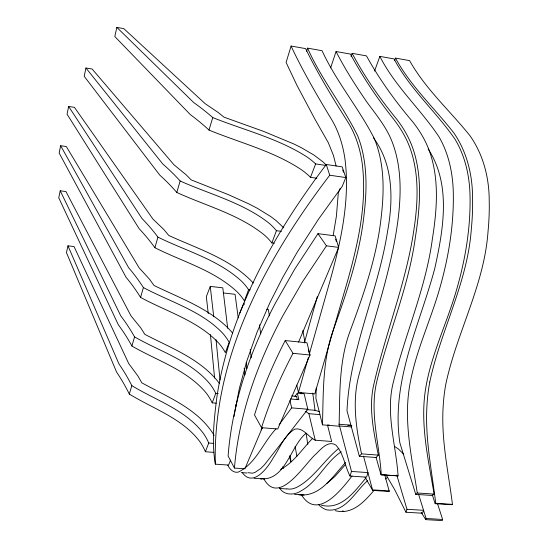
<?xml version="1.0" encoding="UTF-8"?>
<svg xmlns="http://www.w3.org/2000/svg" width="548" height="548" viewBox="0 0 548 548"><rect width="100%" height="100%" fill="white"/><g stroke="black" fill="none" stroke-linecap="round" stroke-linejoin="round"><path stroke-width="0.82" d="M316.217 388.046L315.908 398.348L322.484 424.858L339.096 426.207C339.911 394.163 338.739 361.221 350.254 330.677C364.064 293.331 377.332 255.313 381.367 215.446C384.347 189.766 384.299 162.783 374.305 138.521C358.789 108.216 336.417 81.768 322.039 50.704L307.572 48.142L306.585 51.265M322.484 424.858C323.402 392.676 322.395 359.652 333.664 328.916C347.192 291.317 360.166 253.087 364.228 213.104C367.194 187.361 367.324 160.386 357.721 135.918C342.89 105.682 321.265 79.111 307.572 48.142M262.382 427.522L244.901 468.793L234.434 468.074C236.4 444.051 241.36 420.343 248.319 397.286A742.061 381.867 -27.1 0 1 282.974 315.511L302.64 281.569L326.45 245.84L338.671 247.395L298.564 342.089M234.051 416.542L234.263 415.055M234.38 414.309L239.346 388.429L246.915 360.748L257.135 331.978L270.178 302.099L282.761 277.377L297.365 251.916L318.594 219.029L342.219 186.382L345.815 177.559L342.205 166.866L326.286 164.51C289.111 213.583 256.464 266.78 235.421 324.861C226.982 348.316 220.536 372.53 216.871 397.204C214.056 419.33 211.501 442.024 215.343 464.163L228.564 465.081L230.592 460.108M333.239 235.037L336.39 216.289L338.301 192.985L340.205 188.313M60.643 145.713L59.157 153.043L125.985 277.172A252.347 180.559 4.8 0 1 140.569 297.406C167.051 311.853 198.013 320.717 219.029 343.452A56.622 40.367 19.1 0 1 225.365 352.659L229.18 342.322A57.067 39.662 18.7 0 0 222.721 333.232C201.267 310.695 170.154 301.914 143.405 287.57A254.58 177.819 5.2 0 0 128.588 267.63L60.643 145.713L66.301 146.522L139.117 267.808L149.625 279.357L153.995 285.46C181.347 298.852 212.158 309.332 232.633 333.033M68.63 106.456L67.055 114.189L139.192 228.749A264.341 168.332 6.4 0 1 154.892 247.717C182.69 261.773 214.446 270.335 237.517 292.228A59.02 37.23 17.7 0 1 244.435 300.921L248.573 289.7A59.595 36.394 17.4 0 0 241.51 281.151C217.953 259.519 186.039 251.039 157.94 237.12A267.253 164.969 6.6 0 0 141.987 218.494L68.63 106.456L74.425 107.34L152.837 218.94L164.058 229.763L168.777 235.469C197.965 248.915 230.893 258.855 253.34 283.076M384.696 474.643L389.286 491.488L372.674 490.398L363.502 456.128M429.796 381.963C440.708 330.321 467.519 282.734 471.294 229.4A119.601 50.142 -81.6 0 0 472.568 198.143C472.595 175.223 466.985 152.002 453.881 132.959C434.434 108.025 410.664 86.221 395.45 58.102L394.587 60.41M219.406 383.374C200.952 359.056 171.065 348.035 144.864 334.396L140.809 327.951L130.951 315.806L65.945 191.553L60.218 190.793L58.746 197.821L118.306 324.731A242.004 190.368 2.8 0 1 131.904 346.014C157.139 360.735 187.245 369.934 206.363 393.204A54.588 42.977 21.2 0 1 212.206 402.849L216.207 403.184M283.809 227.865L275.993 220.522L270.637 216.487L257.341 208.302L249.114 204.014L228.448 194.684L191.204 179.895L186.046 174.702L173.963 164.777L92.133 69.014L85.94 68.007L84.207 76.309L159.742 175.079A279.281 152.049 7.7 0 1 176.799 192.464C206.13 205.945 238.723 214.268 264.204 234.887A62.047 33.181 16.7 0 1 271.87 242.935L274.343 243.244M214.145 435.42C198.287 408.863 167.674 397.081 141.802 382.819L138.007 376.14L128.732 363.577L74.028 246.552L67.979 245.833L66.459 252.628L116.566 372.051A232.763 197.027 -0.1 0 1 129.307 394.067C153.344 408.883 182.511 418.35 199.958 441.791A52.82 44.847 24.6 0 1 205.397 451.751L213.761 452.353M326.252 165.044L322.909 161.818L314.162 155.194L301.612 147.83L293.947 144.014L263.246 131.253L223.968 117.149L218.282 112.546L205.137 103.661L123.786 28.606L116.854 27.4L114.806 36.545L190.245 114.525A297.256 131.431 9.1 0 1 208.994 130.075C240.099 142.877 273.678 151.104 301.886 170.051A65.746 28.222 16 0 1 310.49 177.34L316.826 178.258M304.332 342.959L317.34 296.434M336.109 166.003L333.451 155.454L328.286 142.651L314.847 119.032L296.879 85.207L286.09 62.424L291.098 46.046L305.606 48.608C318.292 74.631 333.533 99.311 348.953 123.779C356.152 136.007 360.379 149.796 362.249 163.818C367.085 202.863 358.399 242.038 347.987 279.48L314.805 393.902L298.454 392.443L308.38 357.392M309.305 354.131L330.978 277.446C341.192 239.777 349.74 200.493 345.247 161.276C343.5 147.289 339.52 133.493 332.581 121.17C317.792 96.688 303.188 71.993 291.098 46.046M140.569 297.406L143.405 287.57M154.885 247.717L157.94 237.12M131.904 346.014L134.568 336.904A243.613 188.122 3.4 0 0 120.759 315.867L60.218 190.793M176.799 192.464L180.155 180.991A283.001 147.837 7.9 0 0 162.804 164.016L85.94 68.007M437.427 503.379L442.62 519.463L442.284 520.6L425.769 519.634L426.097 518.49L418.508 494.043M129.307 394.067L131.842 385.662A233.818 195.17 0.9 0 0 118.916 363.851L67.979 245.833M208.987 130.075L212.761 117.58A301.88 126.061 9.2 0 0 193.684 102.524L116.854 27.4M351.487 471.444L368.037 472.602L366.516 477.178L350.001 476.048L351.487 471.444L339.575 425.988L351.357 426.947M330.636 67.883L336.061 51.519L350.446 54.074C362.639 76.761 377.086 98.222 393.039 118.43C400.883 128.383 407.39 139.473 411.247 151.591C419.665 178.155 417.651 206.63 413.295 233.736C405.26 284.618 385.771 332.65 374.243 382.662C368.064 406.787 373.668 431.31 378.319 455.107L376.092 457.498L359.358 456.265L347 410.781C349.665 348.973 378.202 292.057 387.58 231.325C393.169 200.691 393.546 166.393 374.873 139.85M351.069 56.444L352.131 53.334L366.461 55.875C379.415 79.344 395.197 101.174 412.514 121.594C420.439 131.472 426.83 142.624 430.673 154.721C439.352 182.231 436.708 211.686 432.269 239.702C425.522 289.289 404.746 335.225 393.012 383.525C385.621 414.295 396.074 445.147 398.074 475.856L381.024 474.787L376.12 457.587M406.986 509.291L423.556 510.304L422.529 513.236L405.972 512.243L406.986 509.291L396.779 475.027M374.544 71.076L379.86 56.389L394.074 58.924C409.925 89.064 436.078 111.662 455.148 139.411C465.499 156.728 469.794 176.997 470.054 197.013C470.581 228.817 465.177 260.506 456.231 290.961C446.695 323.635 431.242 354.611 425.673 388.395A71.959 33.654 -86 0 0 423.734 411.048C423.337 439.085 429.591 466.581 434.085 494.091L432.502 495.467L415.747 494.378L399.882 442.914C390.69 381.627 419.425 325.902 434.804 268.349C443.325 229.585 451.442 184.436 428.166 149.022M212.206 402.849L215.761 393.334A54.916 42.374 20.7 0 0 209.809 383.792C190.307 360.659 160.043 351.549 134.568 336.904M271.87 242.935L276.432 230.701A62.773 32.174 16.4 0 0 268.602 222.817C242.579 202.555 209.816 194.307 180.155 180.991M227.68 328.231L222.803 287.823L210.254 286.399L206.322 296.667L208.261 313.593M205.397 451.751L208.74 443.017A53.046 44.326 23.9 0 0 203.212 433.146C185.423 409.794 156.105 400.417 131.842 385.662M310.49 177.34L315.627 163.927A66.637 26.982 15.7 0 0 306.825 156.838C278.028 138.356 244.244 130.171 212.761 117.58M239.716 313.024L243.935 302.962L244.175 304.606M310.065 355.015L277.733 428.981L261.554 427.7L254.512 415A750.335 379.743 -26.9 0 1 285.213 340.561L306.976 342.781L310.065 355.015L293.002 353.323L285.213 340.561M338.671 247.395L335.136 235.887L317.97 233.66L294.605 269.335L275.329 303.25A734.025 383.531 -27.3 0 0 241.463 385.052C234.688 408.178 229.913 431.934 228.112 455.984L234.434 468.074M261.067 429.906L262.554 427.844M294.968 396.375L297.317 393.169L304.133 393.772L307.825 409.24L264.533 464.718L260.766 468.506L254.943 472.451L252.464 473.191L248.025 472.677M296.434 396.43L291.735 395.868M276.034 428.837C263.04 442.524 255.813 463.95 237.996 472.205C233.249 473.04 229.544 469.006 227.735 465.081M279.062 424.775L291.652 407.87L289.995 400.52M326.286 164.51L329.732 175.223C266.547 258.019 212.329 357.043 215.343 464.163M345.473 464.622L334.855 476.534L326.738 483.542M312.785 438.174C302.407 448.696 294.064 462.348 280.638 469.369M345.596 462.478C333.081 475.815 319.881 497.961 298.468 494.604L301.647 494.83L294.577 494.385M359.358 456.265L361.522 453.854C355.892 427.166 351.7 399.396 359.659 372.654C372.695 322.183 390.93 272.836 397.862 220.94C401.239 194.787 401.828 167.318 392.3 142.302C386.772 127.588 376.688 115.32 367.42 102.853C356.063 86.324 345.172 69.411 336.061 51.519M352.028 475.986C341.315 489.967 317.018 521.182 301.14 494.31M305.462 433.776C290.378 446.661 285.145 481.404 260.423 478.705L261.869 478.822L254.039 478.301M365.838 478.212L364.728 479.418C353.878 492.433 340.822 510.202 321.368 505.194M374.017 490.426C363.872 502.071 352.275 515.065 335.164 510.668M367.592 480.719C355.426 491.022 345.72 512.469 326.978 509.907A104.778 38.394 -85.6 0 1 318.778 504.838M415.747 494.378L417.288 492.995L434.085 494.091M338.849 448.285C326.266 458.635 317.176 472.65 304.202 482.617C299.27 486.151 293.372 490.323 286.953 488.83M385.388 479.014L387.744 477.15M432.283 494.782L435.139 503.674L435.735 503.304L452.456 504.359C448.387 472.129 441.133 439.962 443.12 407.28A87.721 43.1 -86.2 0 1 445.956 383.497C456.977 332.067 484.302 284.871 488.008 231.681A119.122 51.485 -81.5 0 0 489.213 200.554C489.179 177.6 483.233 154.399 469.828 135.527C449.785 110.573 425.412 88.865 409.596 60.623L395.45 58.102M452.456 504.359L451.847 504.722L435.139 503.674M341.274 451.799C325.368 462.19 317.792 481.87 300.77 491.056C294.077 495.467 283.912 495.426 279.494 487.878M327.69 425.522L329.053 424.816M381.024 474.787L398.074 475.856M347.809 425.241L351.857 425.508M426.097 518.49L442.62 519.463M372.784 489.864L389.402 490.953M279.679 488.501L286.775 488.96M241.271 472.616L247.045 473.006M361.522 453.854L378.319 455.107M208.74 443.017L213.795 443.394M242.511 472.903C253.279 487.699 268.171 467.204 273.219 457.833C279.98 448.237 284.097 435.222 294.838 429.146C303.325 427.262 308.325 437.078 315.216 440.202L331.65 441.476L327.485 424.953M338.924 424.227L350.59 425.18M305.613 411.418L308.887 413.692L319.902 414.617M291.652 407.87L307.825 409.24M306.859 409.657L314.785 410.247L319.696 411.733M290.461 398.958L298.838 399.684L297.317 393.169M215.761 393.334L218.173 393.546M266.698 309.236L268.335 309.415L269.404 315.867M223.399 292.981L235.051 294.29L238.229 317.881M248.573 289.7L250.176 289.885M276.432 230.701L281.412 231.345M329.732 175.223L345.815 177.559M301.188 494.639L304.058 495.063M315.627 163.927L326.012 165.462M342.295 510.983L343.781 511.229M262.595 478.589L264.204 479.007M394.992 446.716L398.403 448.99L403.739 454.21M282.426 466.882L283.734 468.396M386.045 474.924L394.615 489.508L405.972 512.243M373.4 137.76L374.38 139.151M317.97 233.66L326.45 245.84M421.2 512.421L425.769 519.634M372.674 490.398L364.995 477.068M379.86 56.389C395.081 86.413 420.576 109.127 439.01 136.836C449.093 154.296 453.134 174.586 453.326 194.588C453.73 226.523 448.367 258.334 439.551 288.96C430.153 321.792 414.987 352.994 409.466 386.888A72.288 32.764 -85.9 0 0 407.5 409.637C407.013 437.742 413.007 465.362 417.288 492.995M352.131 53.334C364.571 76.72 379.798 98.551 396.588 119.012C404.301 128.938 410.445 140.11 414.11 152.159C422.453 179.847 419.747 209.336 415.35 237.462C408.623 287.214 388.265 333.479 376.688 381.997C369.4 412.85 379.428 443.853 381.264 474.684M263.903 478.89C279.001 506.66 305.017 463.313 316.032 453.943C320.881 449.161 328.389 440.058 335.903 445.113C343.637 453.662 344.85 466.005 350.001 476.048M342.706 169.969L343.459 172.188M335.629 239.134L336.362 241.524M289.358 456.381L290.817 461.471M308.346 349.884L309.12 352.96M308.887 413.692L315.216 440.202M296.735 385.093L298.454 392.443M296.536 396.293L297.269 399.465M302.832 330.533L304.921 342.116M296.893 456.237L295.105 446.462M291.057 461.8L289.961 455.354M307.757 444.339L306.099 433.221M259.43 324.786L260.711 333.794M312.744 393.115L315.073 410.658M300.893 392.19L301.112 393.868M435.735 503.304C431.872 470.938 424.906 438.619 426.954 405.849A88.125 42.018 -86.1 0 1 429.796 381.963M250.203 349.288L251.244 357.782M210.254 286.399L213.72 316.751M246.182 362.749L246.867 368.578M244.196 368.153L244.956 374.928M216.042 339.596L220.015 380.017M235.661 404.787L235.825 406.452M210.418 334.554L214.597 378.058M261.547 427.7A758.788 377.853 -26.7 0 1 293.002 353.323"/></g></svg>
